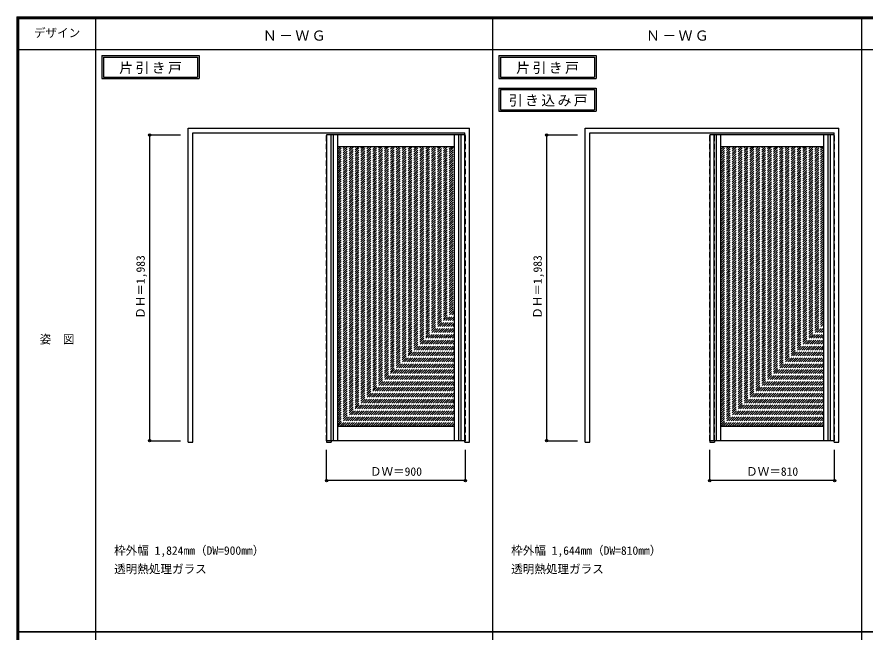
# Model space of a CAD drawing. Units: millimetres, scale not verified. Extents: x -6000 to 5700, y -4307 to 4175.
# Drawn here: x -6000 to -502, y 186 to 4175 of the extents above; entities that cross this region are included whole.
import ezdxf
from ezdxf.enums import TextEntityAlignment as Align

# ---------------------------------------------------------------- set-up
doc = ezdxf.new("R2010")
doc.units = ezdxf.units.MM
doc.header["$LTSCALE"] = 30
doc.header["$PDMODE"] = 32
doc.header["$PDSIZE"] = 15
doc.linetypes.add('DASHED1', pattern=[1.8, 1.2, -0.6])
for name, color, linetype in [('0-2_扉', 4, 'DASHED1'), ('0-3_仕上げ', 7, 'Continuous'), ('0-4_枠', 3, 'Continuous'), ('0-A_文字', 7, 'Continuous'), ('0-B_寸法', 7, 'Continuous'), ('0-C_ハッチ', 4, 'DASHED1'), ('F-1_枠', 6, 'Continuous'), ('F-A_文字', 7, 'Continuous')]:
    doc.layers.add(name, color=color, linetype=linetype)
doc.styles.add('ＭＳ ゴシック', font='')
doc.styles.get('ＭＳ ゴシック').set_extended_font_data('MS Gothic')

msp = doc.modelspace()

# ---------------------------------------------------------------- linework, layer by layer
at = {"layer": '0-2_扉'}
for p, q in [((-3993, 3409.5), (-3993, 3405.5)), ((-3096, 3409.5), (-3093, 3409.5)), ((-3093, 1426.5), (-3093, 3409.5)), ((-1509, 3409.5), (-1509, 3405.5)), ((-702, 3409.5), (-699, 3409.5)), ((-3096, 1426.5), (-3093, 1426.5))]:
    msp.add_line(p, q, dxfattribs=at)
at = {"layer": '0-2_扉', "color": 3, "linetype": 'Continuous'}
for p, q in [((-3096, 3409.5), (-3993, 3409.5)), ((-3993, 3409.5), (-3993, 1426.5)), ((-1509, 3409.5), (-1509, 1426.5)), ((-702, 3409.5), (-1509, 3409.5)), ((-3096, 1426.5), (-3993, 1426.5)), ((-702, 1426.5), (-1509, 1426.5))]:
    msp.add_line(p, q, dxfattribs=at)
at = {"layer": '0-2_扉'}
msp.add_lwpolyline([(-702, 1426.5), (-699, 1426.5), (-699, 3409.5)], dxfattribs=at)
at = {"layer": '0-3_仕上げ', "color": 3}
for p, q in [((-3965.5, 3409.5), (-3965.5, 1426.5)), ((-3950.5, 3409.5), (-3950.5, 1426.5)), ((-3135.5, 1426.5), (-3135.5, 3409.5)), ((-3120.5, 1426.5), (-3120.5, 3409.5)), ((-1481.5, 3409.5), (-1481.5, 1426.5)), ((-1466.5, 3409.5), (-1466.5, 1426.5)), ((-741.5, 1426.5), (-741.5, 3409.5)), ((-726.5, 1426.5), (-726.5, 3409.5))]:
    msp.add_line(p, q, dxfattribs=at)
at = {"layer": '0-3_仕上げ'}
for p, q in [((-3923, 3409.5), (-3923, 1426.5)), ((-3163, 1426.5), (-3163, 3409.5)), ((-1439, 3409.5), (-1439, 1426.5)), ((-769, 1426.5), (-769, 3409.5)), ((-3163, 3333.5), (-3923, 3333.5)), ((-769, 3333.5), (-1439, 3333.5)), ((-3163, 1518.5), (-3923, 1518.5)), ((-769, 1518.5), (-1439, 1518.5))]:
    msp.add_line(p, q, dxfattribs=at)
at = {"layer": '0-4_枠'}
for p, q in [((-4890, 1418), (-4890, 3453)), ((-4890, 3453), (-3066, 3453)), ((-4860, 3423), (-3096, 3423)), ((-4860, 1418), (-4860, 3423)), ((-3096, 1418), (-3096, 3423)), ((-3066, 1418), (-3066, 3453)), ((-2316, 1418), (-2316, 3453)), ((-2316, 3453), (-672, 3453)), ((-2286, 3423), (-702, 3423)), ((-2286, 1418), (-2286, 3423)), ((-702, 1418), (-702, 3423)), ((-672, 1418), (-672, 3453)), ((-4890, 1418), (-4860, 1418)), ((-3993, 1426.5), (-3993, 1418)), ((-3993, 1418), (-3963, 1418)), ((-3963, 1426.5), (-3963, 1418)), ((-3096, 1418), (-3066, 1418)), ((-2316, 1418), (-2286, 1418)), ((-1509, 1426.5), (-1509, 1418)), ((-1509, 1418), (-1479, 1418)), ((-1479, 1426.5), (-1479, 1418)), ((-702, 1418), (-672, 1418))]:
    msp.add_line(p, q, dxfattribs=at)
at = {"layer": '0-4_枠', "color": 4, "linetype": 'DASHED1'}
for p, q in [((-3993, 1426.5), (-3993, 3423)), ((-3963, 1426.5), (-3963, 3423)), ((-1509, 1426.5), (-1509, 3423)), ((-1479, 1426.5), (-1479, 3423))]:
    msp.add_line(p, q, dxfattribs=at)
at = {"layer": '0-A_文字'}
for p, q in [((-5450, 3925), (-5450, 3775)), ((-5440, 3915), (-5440, 3785)), ((-5440, 3915), (-4828.97, 3915)), ((-4828.97, 3915), (-4828.97, 3785)), ((-2876, 3925), (-2876, 3775)), ((-2866, 3915), (-2866, 3785)), ((-2866, 3915), (-2254.97, 3915)), ((-2254.97, 3915), (-2254.97, 3785)), ((-5450, 3775), (-4818.97, 3775)), ((-5440, 3785), (-4828.97, 3785)), ((-2876, 3775), (-2244.97, 3775)), ((-2866, 3785), (-2254.97, 3785)), ((-2876, 3713.53), (-2876, 3563.53)), ((-2866, 3703.53), (-2866, 3573.53)), ((-2866, 3703.53), (-2254.97, 3703.53)), ((-2254.97, 3703.53), (-2254.97, 3573.53)), ((-2876, 3563.53), (-2244.97, 3563.53)), ((-2866, 3573.53), (-2254.97, 3573.53))]:
    msp.add_line(p, q, dxfattribs=at)
for points in [[(-5450, 3925), (-4818.97, 3925), (-4818.97, 3775)], [(-2876, 3925), (-2244.97, 3925), (-2244.97, 3775)], [(-2876, 3713.53), (-2244.97, 3713.53), (-2244.97, 3563.53)]]:
    msp.add_lwpolyline(points, dxfattribs=at)
at = {"layer": '0-B_寸法', "color": 4}
for p, q in [((-5140, 3409.5), (-5140, 1426.5)), ((-5140, 3409.5), (-4940, 3409.5)), ((-2566, 3409.5), (-2566, 1426.5)), ((-2566, 3409.5), (-2366, 3409.5)), ((-5140, 1426.5), (-4940, 1426.5)), ((-2566, 1426.5), (-2366, 1426.5)), ((-3993, 1168), (-3993, 1368)), ((-3093, 1168), (-3093, 1368)), ((-1509, 1168), (-1509, 1368)), ((-699, 1168), (-699, 1368)), ((-3093, 1168), (-3993, 1168)), ((-699, 1168), (-1509, 1168))]:
    msp.add_line(p, q, dxfattribs=at)
at = {"layer": '0-B_寸法'}
for p in [(-5140, 3409.5), (-2566, 3409.5), (-5140, 1426.5), (-2566, 1426.5), (-3993, 1168), (-3093, 1168), (-1509, 1168), (-699, 1168)]:
    msp.add_point(p, dxfattribs=at)
at = {"layer": '0-C_ハッチ'}
for p, q in [((-3923, 3312.7), (-3902.2, 3333.5)), ((-3923, 3298.56), (-3888.06, 3333.5)), ((-3923, 3270.27), (-3859.77, 3333.5)), ((-3923, 3256.13), (-3845.63, 3333.5)), ((-3923, 3284.42), (-3873.92, 3333.5)), ((-3923, 3326.84), (-3916.34, 3333.5)), ((-3923, 3241.99), (-3831.49, 3333.5)), ((-3923, 3227.85), (-3817.35, 3333.5)), ((-3923, 3199.56), (-3789.06, 3333.5)), ((-3923, 3185.42), (-3774.92, 3333.5)), ((-3923, 3213.71), (-3803.21, 3333.5)), ((-3923, 3171.28), (-3760.78, 3333.5)), ((-3923, 3157.14), (-3746.64, 3333.5)), ((-3923, 3128.85), (-3718.35, 3333.5)), ((-3923, 3114.71), (-3704.21, 3333.5)), ((-3923, 3143), (-3732.5, 3333.5)), ((-3923, 3100.57), (-3690.07, 3333.5)), ((-3923, 3086.43), (-3675.93, 3333.5)), ((-3923, 3058.14), (-3647.64, 3333.5)), ((-3923, 3044), (-3633.5, 3333.5)), ((-3923, 3072.28), (-3661.78, 3333.5)), ((-3923, 3029.86), (-3619.36, 3333.5)), ((-3923, 3015.72), (-3605.22, 3333.5)), ((-3923, 2987.43), (-3576.93, 3333.5)), ((-3923, 3001.57), (-3591.07, 3333.5)), ((-3923, 2973.29), (-3562.79, 3333.5)), ((-3923, 2959.15), (-3548.65, 3333.5)), ((-3923, 2945.01), (-3534.51, 3333.5)), ((-3923, 2916.72), (-3506.22, 3333.5)), ((-3923, 2902.58), (-3492.08, 3333.5)), ((-3923, 2930.86), (-3520.36, 3333.5)), ((-3923, 2888.44), (-3477.94, 3333.5)), ((-3923, 2874.29), (-3463.79, 3333.5)), ((-3923, 2846.01), (-3435.51, 3333.5)), ((-3923, 2831.87), (-3421.37, 3333.5)), ((-3923, 2860.15), (-3449.65, 3333.5)), ((-3923, 2817.73), (-3407.23, 3333.5)), ((-3923, 2803.58), (-3393.08, 3333.5)), ((-3923, 2775.3), (-3364.8, 3333.5)), ((-3923, 2761.16), (-3350.66, 3333.5)), ((-3923, 2789.44), (-3378.94, 3333.5)), ((-3923, 2747.02), (-3336.52, 3333.5)), ((-3923, 2732.87), (-3322.37, 3333.5)), ((-3923, 2704.59), (-3294.09, 3333.5)), ((-3923, 2690.45), (-3279.95, 3333.5)), ((-3923, 2718.73), (-3308.23, 3333.5)), ((-3923, 2676.31), (-3265.8, 3333.5)), ((-3923, 2662.16), (-3251.66, 3333.5)), ((-3923, 2633.88), (-3223.38, 3333.5)), ((-3923, 2619.74), (-3209.24, 3333.5)), ((-3923, 2648.02), (-3237.52, 3333.5)), ((-3923, 2605.59), (-3195.09, 3333.5)), ((-3923, 2591.45), (-3180.95, 3333.5)), ((-3923, 2577.31), (-3166.81, 3333.5)), ((-3923, 2563.17), (-3163, 3323.17)), ((-3923, 2549.03), (-3163, 3309.03)), ((-1439, 3312.7), (-1418.2, 3333.5)), ((-1439, 3298.56), (-1404.06, 3333.5)), ((-1439, 3270.27), (-1375.77, 3333.5)), ((-1439, 3256.13), (-1361.63, 3333.5)), ((-1439, 3284.42), (-1389.92, 3333.5)), ((-1439, 3326.84), (-1432.34, 3333.5)), ((-1439, 3241.99), (-1347.49, 3333.5)), ((-1439, 3227.85), (-1333.35, 3333.5)), ((-1439, 3199.56), (-1305.06, 3333.5)), ((-1439, 3185.42), (-1290.92, 3333.5)), ((-1439, 3213.71), (-1319.21, 3333.5)), ((-1439, 3171.28), (-1276.78, 3333.5)), ((-1439, 3157.14), (-1262.64, 3333.5)), ((-1439, 3128.85), (-1234.35, 3333.5)), ((-1439, 3114.71), (-1220.21, 3333.5)), ((-1439, 3143), (-1248.5, 3333.5)), ((-1439, 3100.57), (-1206.07, 3333.5)), ((-1439, 3086.43), (-1191.93, 3333.5)), ((-1439, 3058.14), (-1163.64, 3333.5)), ((-1439, 3044), (-1149.5, 3333.5)), ((-1439, 3072.28), (-1177.78, 3333.5)), ((-1439, 3029.86), (-1135.36, 3333.5)), ((-1439, 3015.72), (-1121.22, 3333.5)), ((-1439, 2987.43), (-1092.93, 3333.5)), ((-1439, 3001.57), (-1107.07, 3333.5)), ((-1439, 2973.29), (-1078.79, 3333.5)), ((-1439, 2959.15), (-1064.65, 3333.5)), ((-1439, 2945.01), (-1050.51, 3333.5)), ((-1439, 2916.72), (-1022.22, 3333.5)), ((-1439, 2902.58), (-1008.08, 3333.5)), ((-1439, 2930.86), (-1036.36, 3333.5)), ((-1439, 2888.44), (-993.94, 3333.5)), ((-1439, 2874.29), (-979.79, 3333.5)), ((-1439, 2846.01), (-951.51, 3333.5)), ((-1439, 2831.87), (-937.37, 3333.5)), ((-1439, 2860.15), (-965.65, 3333.5)), ((-1439, 2817.73), (-923.23, 3333.5)), ((-1439, 2803.58), (-909.08, 3333.5)), ((-1439, 2775.3), (-880.8, 3333.5)), ((-1439, 2761.16), (-866.66, 3333.5)), ((-1439, 2789.44), (-894.94, 3333.5)), ((-1439, 2747.02), (-852.52, 3333.5)), ((-1439, 2732.87), (-838.37, 3333.5)), ((-1439, 2704.59), (-810.09, 3333.5)), ((-1439, 2690.45), (-795.95, 3333.5)), ((-1439, 2718.73), (-824.23, 3333.5)), ((-1439, 2676.31), (-781.8, 3333.5)), ((-1439, 2662.16), (-769, 3332.16)), ((-1439, 2648.02), (-769, 3318.02)), ((-1439, 2633.88), (-769, 3303.88)), ((-3923, 2534.88), (-3163, 3294.88)), ((-3923, 2520.74), (-3163, 3280.74)), ((-3923, 2506.6), (-3163, 3266.6)), ((-3923, 2492.46), (-3163, 3252.46)), ((-1439, 2619.74), (-769, 3289.74)), ((-1439, 2605.59), (-769, 3275.59)), ((-1439, 2591.45), (-769, 3261.45)), ((-1439, 2577.31), (-769, 3247.31)), ((-3923, 2478.32), (-3163, 3238.32)), ((-3923, 2464.17), (-3163, 3224.17)), ((-3923, 2450.03), (-3163, 3210.03)), ((-3923, 2435.89), (-3163, 3195.89)), ((-1439, 2563.17), (-769, 3233.17)), ((-1439, 2549.03), (-769, 3219.03)), ((-1439, 2534.88), (-769, 3204.88)), ((-1439, 2520.74), (-769, 3190.74)), ((-3923, 2421.75), (-3163, 3181.75)), ((-3923, 2407.6), (-3163, 3167.6)), ((-3923, 2393.46), (-3163, 3153.46)), ((-3923, 2379.32), (-3163, 3139.32)), ((-1439, 2506.6), (-769, 3176.6)), ((-1439, 2492.46), (-769, 3162.46)), ((-1439, 2478.32), (-769, 3148.32)), ((-1439, 2464.17), (-769, 3134.17)), ((-3923, 2365.18), (-3163, 3125.18)), ((-3923, 2351.04), (-3163, 3111.04)), ((-3923, 2336.89), (-3163, 3096.89)), ((-3923, 2322.75), (-3163, 3082.75)), ((-1439, 2450.03), (-769, 3120.03)), ((-1439, 2435.89), (-769, 3105.89)), ((-1439, 2421.75), (-769, 3091.75)), ((-3923, 2308.61), (-3163, 3068.61)), ((-3923, 2294.47), (-3163, 3054.47)), ((-3923, 2280.33), (-3163, 3040.33)), ((-3923, 2266.18), (-3163, 3026.18)), ((-1439, 2407.6), (-769, 3077.6)), ((-1439, 2393.46), (-769, 3063.46)), ((-1439, 2379.32), (-769, 3049.32)), ((-1439, 2365.18), (-769, 3035.18)), ((-3923, 2252.04), (-3163, 3012.04)), ((-3923, 2237.9), (-3163, 2997.9)), ((-3923, 2223.76), (-3163, 2983.76)), ((-3923, 2209.61), (-3163, 2969.61)), ((-1439, 2351.04), (-769, 3021.04)), ((-1439, 2336.89), (-769, 3006.89)), ((-1439, 2322.75), (-769, 2992.75)), ((-1439, 2308.61), (-769, 2978.61)), ((-3923, 2195.47), (-3163, 2955.47)), ((-3923, 2181.33), (-3163, 2941.33)), ((-3923, 2167.19), (-3163, 2927.19)), ((-1439, 2294.47), (-769, 2964.47)), ((-1439, 2280.33), (-769, 2950.33)), ((-1439, 2266.18), (-769, 2936.18)), ((-1439, 2252.04), (-769, 2922.04)), ((-3923, 2153.05), (-3163, 2913.05)), ((-3923, 2138.9), (-3163, 2898.9)), ((-3923, 2124.76), (-3163, 2884.76)), ((-3923, 2110.62), (-3163, 2870.62)), ((-1439, 2237.9), (-769, 2907.9)), ((-1439, 2223.76), (-769, 2893.76)), ((-1439, 2209.61), (-769, 2879.61)), ((-1439, 2195.47), (-769, 2865.47)), ((-3923, 2096.48), (-3163, 2856.48)), ((-3923, 2082.34), (-3163, 2842.34)), ((-3923, 2068.19), (-3163, 2828.19)), ((-3923, 2054.05), (-3163, 2814.05)), ((-1439, 2181.33), (-769, 2851.33)), ((-1439, 2167.19), (-769, 2837.19)), ((-1439, 2153.05), (-769, 2823.05)), ((-1439, 2138.9), (-769, 2808.9)), ((-3923, 2039.91), (-3163, 2799.91)), ((-3923, 2025.77), (-3163, 2785.77)), ((-3923, 2011.62), (-3163, 2771.62)), ((-3923, 1997.48), (-3163, 2757.48)), ((-1439, 2124.76), (-769, 2794.76)), ((-1439, 2110.62), (-769, 2780.62)), ((-1439, 2096.48), (-769, 2766.48)), ((-1439, 2082.34), (-769, 2752.34)), ((-3923, 1983.34), (-3163, 2743.34)), ((-3923, 1969.2), (-3163, 2729.2)), ((-3923, 1955.06), (-3163, 2715.06)), ((-3923, 1940.91), (-3163, 2700.91)), ((-1439, 2068.19), (-769, 2738.19)), ((-1439, 2054.05), (-769, 2724.05)), ((-1439, 2039.91), (-769, 2709.91)), ((-1439, 2025.77), (-769, 2695.77)), ((-3923, 1926.77), (-3163, 2686.77)), ((-3923, 1912.63), (-3163, 2672.63)), ((-3923, 1898.49), (-3163, 2658.49)), ((-3923, 1884.35), (-3163, 2644.35)), ((-1439, 2011.62), (-769, 2681.62)), ((-1439, 1997.48), (-769, 2667.48)), ((-1439, 1983.34), (-769, 2653.34)), ((-1439, 1969.2), (-769, 2639.2)), ((-3923, 1870.2), (-3163, 2630.2)), ((-3923, 1856.06), (-3163, 2616.06)), ((-3923, 1841.92), (-3163, 2601.92)), ((-3923, 1827.78), (-3163, 2587.78)), ((-1439, 1955.06), (-769, 2625.06)), ((-1439, 1940.91), (-769, 2610.91)), ((-1439, 1926.77), (-769, 2596.77)), ((-3923, 1813.63), (-3163, 2573.63)), ((-3923, 1799.49), (-3163, 2559.49)), ((-3923, 1785.35), (-3163, 2545.35)), ((-3923, 1771.21), (-3163, 2531.21)), ((-1439, 1912.63), (-769, 2582.63)), ((-1439, 1898.49), (-769, 2568.49)), ((-1439, 1884.35), (-769, 2554.35)), ((-1439, 1870.2), (-769, 2540.2)), ((-3923, 1757.07), (-3163, 2517.07)), ((-3923, 1742.92), (-3163, 2502.92)), ((-3923, 1728.78), (-3163, 2488.78)), ((-3923, 1714.64), (-3163, 2474.64)), ((-1439, 1856.06), (-769, 2526.06)), ((-1439, 1841.92), (-769, 2511.92)), ((-1439, 1827.78), (-769, 2497.78)), ((-1439, 1813.63), (-769, 2483.63)), ((-3923, 1700.5), (-3163, 2460.5)), ((-3923, 1686.36), (-3163, 2446.36)), ((-3923, 1672.21), (-3163, 2432.21)), ((-1439, 1799.49), (-769, 2469.49)), ((-1439, 1785.35), (-769, 2455.35)), ((-1439, 1771.21), (-769, 2441.21)), ((-1439, 1757.07), (-769, 2427.07)), ((-3923, 1658.07), (-3163, 2418.07)), ((-3923, 1643.93), (-3163, 2403.93)), ((-3923, 1629.79), (-3163, 2389.79)), ((-3923, 1615.64), (-3163, 2375.64)), ((-1439, 1742.92), (-769, 2412.92)), ((-1439, 1728.78), (-769, 2398.78)), ((-1439, 1714.64), (-769, 2384.64)), ((-1439, 1700.5), (-769, 2370.5)), ((-3923, 1601.5), (-3163, 2361.5)), ((-3923, 1587.36), (-3163, 2347.36)), ((-3923, 1573.22), (-3163, 2333.22)), ((-3923, 1559.08), (-3163, 2319.08)), ((-1439, 1686.36), (-769, 2356.36)), ((-1439, 1672.21), (-769, 2342.21)), ((-1439, 1658.07), (-769, 2328.07)), ((-1439, 1643.93), (-769, 2313.93)), ((-3923, 1544.93), (-3163, 2304.93)), ((-3923, 1530.79), (-3163, 2290.79)), ((-3921.15, 1518.5), (-3163, 2276.65)), ((-3907.01, 1518.5), (-3163, 2262.51)), ((-1439, 1629.79), (-769, 2299.79)), ((-1439, 1615.64), (-769, 2285.64)), ((-1439, 1601.5), (-769, 2271.5)), ((-1439, 1587.36), (-769, 2257.36)), ((-3892.87, 1518.5), (-3163, 2248.37)), ((-3878.72, 1518.5), (-3163, 2234.22)), ((-3864.58, 1518.5), (-3163, 2220.08)), ((-3850.44, 1518.5), (-3163, 2205.94)), ((-1439, 1573.22), (-769, 2243.22)), ((-1439, 1559.08), (-769, 2229.08)), ((-1439, 1544.93), (-769, 2214.93)), ((-1439, 1530.79), (-769, 2200.79)), ((-3836.3, 1518.5), (-3163, 2191.8)), ((-3822.15, 1518.5), (-3163, 2177.65)), ((-3808.01, 1518.5), (-3163, 2163.51)), ((-3793.87, 1518.5), (-3163, 2149.37)), ((-1437.15, 1518.5), (-769, 2186.65)), ((-1423.01, 1518.5), (-769, 2172.51)), ((-1408.87, 1518.5), (-769, 2158.37)), ((-1394.72, 1518.5), (-769, 2144.22)), ((-3779.73, 1518.5), (-3163, 2135.23)), ((-3765.59, 1518.5), (-3163, 2121.09)), ((-3751.44, 1518.5), (-3163, 2106.94)), ((-3737.3, 1518.5), (-3163, 2092.8)), ((-1380.58, 1518.5), (-769, 2130.08)), ((-1366.44, 1518.5), (-769, 2115.94)), ((-1352.3, 1518.5), (-769, 2101.8)), ((-3723.16, 1518.5), (-3163, 2078.66)), ((-3709.02, 1518.5), (-3163, 2064.52)), ((-3694.88, 1518.5), (-3163, 2050.38)), ((-3680.73, 1518.5), (-3163, 2036.23)), ((-1338.15, 1518.5), (-769, 2087.65)), ((-1324.01, 1518.5), (-769, 2073.51)), ((-1309.87, 1518.5), (-769, 2059.37)), ((-1295.73, 1518.5), (-769, 2045.23)), ((-3666.59, 1518.5), (-3163, 2022.09)), ((-3652.45, 1518.5), (-3163, 2007.95)), ((-3638.31, 1518.5), (-3163, 1993.81)), ((-3624.16, 1518.5), (-3163, 1979.67)), ((-1281.59, 1518.5), (-769, 2031.09)), ((-1267.44, 1518.5), (-769, 2016.94)), ((-1253.3, 1518.5), (-769, 2002.8)), ((-1239.16, 1518.5), (-769, 1988.66)), ((-3610.02, 1518.5), (-3163, 1965.52)), ((-3595.88, 1518.5), (-3163, 1951.38)), ((-3581.74, 1518.5), (-3163, 1937.24)), ((-1225.02, 1518.5), (-769, 1974.52)), ((-1210.88, 1518.5), (-769, 1960.38)), ((-1196.73, 1518.5), (-769, 1946.23)), ((-1182.59, 1518.5), (-769, 1932.09)), ((-3567.6, 1518.5), (-3163, 1923.1)), ((-3553.45, 1518.5), (-3163, 1908.95)), ((-3539.31, 1518.5), (-3163, 1894.81)), ((-3525.17, 1518.5), (-3163, 1880.67)), ((-1168.45, 1518.5), (-769, 1917.95)), ((-1154.31, 1518.5), (-769, 1903.81)), ((-1140.16, 1518.5), (-769, 1889.67)), ((-1126.02, 1518.5), (-769, 1875.52)), ((-3511.03, 1518.5), (-3163, 1866.53)), ((-3496.89, 1518.5), (-3163, 1852.39)), ((-3482.74, 1518.5), (-3163, 1838.24)), ((-3468.6, 1518.5), (-3163, 1824.1)), ((-1111.88, 1518.5), (-769, 1861.38)), ((-1097.74, 1518.5), (-769, 1847.24)), ((-1083.6, 1518.5), (-769, 1833.1)), ((-1069.45, 1518.5), (-769, 1818.95)), ((-3454.46, 1518.5), (-3163, 1809.96)), ((-3440.32, 1518.5), (-3163, 1795.82)), ((-3426.18, 1518.5), (-3163, 1781.68)), ((-3412.03, 1518.5), (-3163, 1767.53)), ((-1055.31, 1518.5), (-769, 1804.81)), ((-1041.17, 1518.5), (-769, 1790.67)), ((-1027.03, 1518.5), (-769, 1776.53)), ((-1012.89, 1518.5), (-769, 1762.39)), ((-3397.89, 1518.5), (-3163, 1753.39)), ((-3383.75, 1518.5), (-3163, 1739.25)), ((-3369.61, 1518.5), (-3163, 1725.11)), ((-3355.46, 1518.5), (-3163, 1710.96)), ((-998.74, 1518.5), (-769, 1748.24)), ((-984.6, 1518.5), (-769, 1734.1)), ((-970.46, 1518.5), (-769, 1719.96)), ((-956.32, 1518.5), (-769, 1705.82)), ((-3341.32, 1518.5), (-3163, 1696.82)), ((-3327.18, 1518.5), (-3163, 1682.68)), ((-3313.04, 1518.5), (-3163, 1668.54)), ((-3298.9, 1518.5), (-3163, 1654.4)), ((-942.18, 1518.5), (-769, 1691.68)), ((-928.03, 1518.5), (-769, 1677.53)), ((-913.89, 1518.5), (-769, 1663.39)), ((-3284.75, 1518.5), (-3163, 1640.25)), ((-3270.61, 1518.5), (-3163, 1626.11)), ((-3256.47, 1518.5), (-3163, 1611.97)), ((-3242.33, 1518.5), (-3163, 1597.83)), ((-899.75, 1518.5), (-769, 1649.25)), ((-885.61, 1518.5), (-769, 1635.11)), ((-871.46, 1518.5), (-769, 1620.96)), ((-857.32, 1518.5), (-769, 1606.82)), ((-3228.19, 1518.5), (-3163, 1583.69)), ((-3214.04, 1518.5), (-3163, 1569.54)), ((-3199.9, 1518.5), (-3163, 1555.4)), ((-3185.76, 1518.5), (-3163, 1541.26)), ((-843.18, 1518.5), (-769, 1592.68)), ((-829.04, 1518.5), (-769, 1578.54)), ((-814.9, 1518.5), (-769, 1564.4)), ((-800.75, 1518.5), (-769, 1550.25)), ((-3171.62, 1518.5), (-3163, 1527.12)), ((-786.61, 1518.5), (-769, 1536.11)), ((-772.47, 1518.5), (-769, 1521.97))]:
    msp.add_line(p, q, dxfattribs=at)
at = {"layer": 'F-1_枠'}
for p, q in [((-6000, 4175), (5700, 4175)), ((-6000, 4175), (-6000, -4205)), ((-6000, 4170), (5700, 4170)), ((-6000, 4165), (5700, 4165)), ((-5995, 4175), (-5995, -4205)), ((-5990, 4175), (-5990, -4205)), ((-5490, 4175), (-5490, -3790)), ((-2916, -3790), (-2916, 4175)), ((-522, -3790), (-522, 4175)), ((-6000, 3965), (5700, 3965)), ((-6000, 190.5), (5700, 190.5)), ((-6000, 187.5), (5700, 187.5))]:
    msp.add_line(p, q, dxfattribs=at)

# ---------------------------------------------------------------- texts
at = {"layer": '0-A_文字', "style": 'ＭＳ ゴシック'}
for s, p in [('枠外幅 1,824mm（DW=900mm）', (-5370, 670.5)), ('枠外幅 1,644mm（DW=810mm）', (-2796, 670.5)), ('透明熱処理ガラス', (-5370, 550.5)), ('透明熱処理ガラス', (-2796, 550.5))]:
    msp.add_text(s, height=54.99, dxfattribs=at).set_placement(p, align=Align.BOTTOM_LEFT)
at = {"layer": '0-A_文字', "char_height": 65.98, "attachment_point": 7, "style": 'ＭＳ ゴシック'}
for s, insert in [('\\T1.17;Ｎ－ＷＧ', (-4405.5, 4020)), ('\\T1.17;Ｎ－ＷＧ', (-1921.5, 4020)), ('\\T1.17;片引き戸', (-5336.98, 3805)), ('\\T1.17;片引き戸', (-2762.98, 3805)), ('\\T1.17;引き込み戸', (-2811.34, 3593.53))]:
    msp.add_mtext(s, dxfattribs=dict(at, insert=insert))
at = {"layer": '0-B_寸法', "style": 'ＭＳ ゴシック'}
for p in [(-5155, 2217.75), (-2581, 2217.75)]:
    msp.add_text('ＤＨ＝1,983', height=54.99, rotation=90, dxfattribs=at).set_placement(p, align=Align.BOTTOM_LEFT)
for s, p in [('ＤＷ＝900', (-3711.75, 1183)), ('ＤＷ＝810', (-1272.75, 1183))]:
    msp.add_text(s, height=54.99, dxfattribs=at).set_placement(p, align=Align.BOTTOM_LEFT)
at = {"layer": 'F-A_文字', "style": 'ＭＳ ゴシック'}
for s, p in [('デザイン', (-5890, 4027.5)), ('姿\u3000図', (-5852.5, 2040.25))]:
    msp.add_text(s, height=54.99, dxfattribs=at).set_placement(p, align=Align.BOTTOM_LEFT)

doc.saveas('drawing.dxf')
